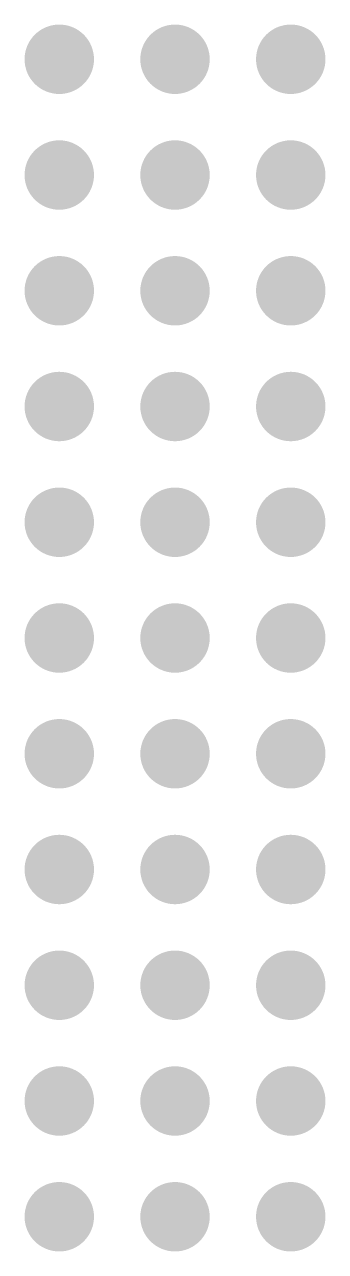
# Model space of a CAD drawing. Extents: x 295 to 953, y 10 to 290.
# Drawn here: x 590.03 to 596.64, y 122.91 to 149.84 of the extents above; entities that cross this region are included whole.
import ezdxf

# ---------------------------------------------------------------- set-up
doc = ezdxf.new("R2010")
doc.units = 0
doc.header["$LTSCALE"] = 5
doc.header["$MEASUREMENT"] = 0
doc.layers.get('0').update_dxf_attribs({"linetype": 'CONTINUOUS', "lineweight": 25})

msp = doc.modelspace()

# ---------------------------------------------------------------- linework, layer by layer
at = {"color": 7, "const_width": 0.762}
for points in [[(591.177, 149.073, -1), (590.415, 149.073, -1)], [(593.717, 149.073, -1), (592.955, 149.073, -1)], [(596.257, 149.073, -1), (595.495, 149.073, -1)], [(591.177, 146.533, -1), (590.415, 146.533, -1)], [(593.717, 146.533, -1), (592.955, 146.533, -1)], [(596.257, 146.533, -1), (595.495, 146.533, -1)], [(591.177, 143.993, -1), (590.415, 143.993, -1)], [(593.717, 143.993, -1), (592.955, 143.993, -1)], [(596.257, 143.993, -1), (595.495, 143.993, -1)], [(591.177, 141.453, -1), (590.415, 141.453, -1)], [(593.717, 141.453, -1), (592.955, 141.453, -1)], [(596.257, 141.453, -1), (595.495, 141.453, -1)], [(591.177, 138.913, -1), (590.415, 138.913, -1)], [(593.717, 138.913, -1), (592.955, 138.913, -1)], [(596.257, 138.913, -1), (595.495, 138.913, -1)], [(591.177, 136.373, -1), (590.415, 136.373, -1)], [(593.717, 136.373, -1), (592.955, 136.373, -1)], [(596.257, 136.373, -1), (595.495, 136.373, -1)], [(591.177, 133.833, -1), (590.415, 133.833, -1)], [(593.717, 133.833, -1), (592.955, 133.833, -1)], [(596.257, 133.833, -1), (595.495, 133.833, -1)], [(591.177, 131.293, -1), (590.415, 131.293, -1)], [(593.717, 131.293, -1), (592.955, 131.293, -1)], [(596.257, 131.293, -1), (595.495, 131.293, -1)], [(591.177, 128.753, -1), (590.415, 128.753, -1)], [(593.717, 128.753, -1), (592.955, 128.753, -1)], [(596.257, 128.753, -1), (595.495, 128.753, -1)], [(591.177, 126.213, -1), (590.415, 126.213, -1)], [(593.717, 126.213, -1), (592.955, 126.213, -1)], [(596.257, 126.213, -1), (595.495, 126.213, -1)], [(591.177, 123.673, -1), (590.415, 123.673, -1)], [(593.717, 123.673, -1), (592.955, 123.673, -1)], [(596.257, 123.673, -1), (595.495, 123.673, -1)]]:
    msp.add_lwpolyline(points, format="xyb", close=True, dxfattribs=at)

doc.saveas('drawing.dxf')
